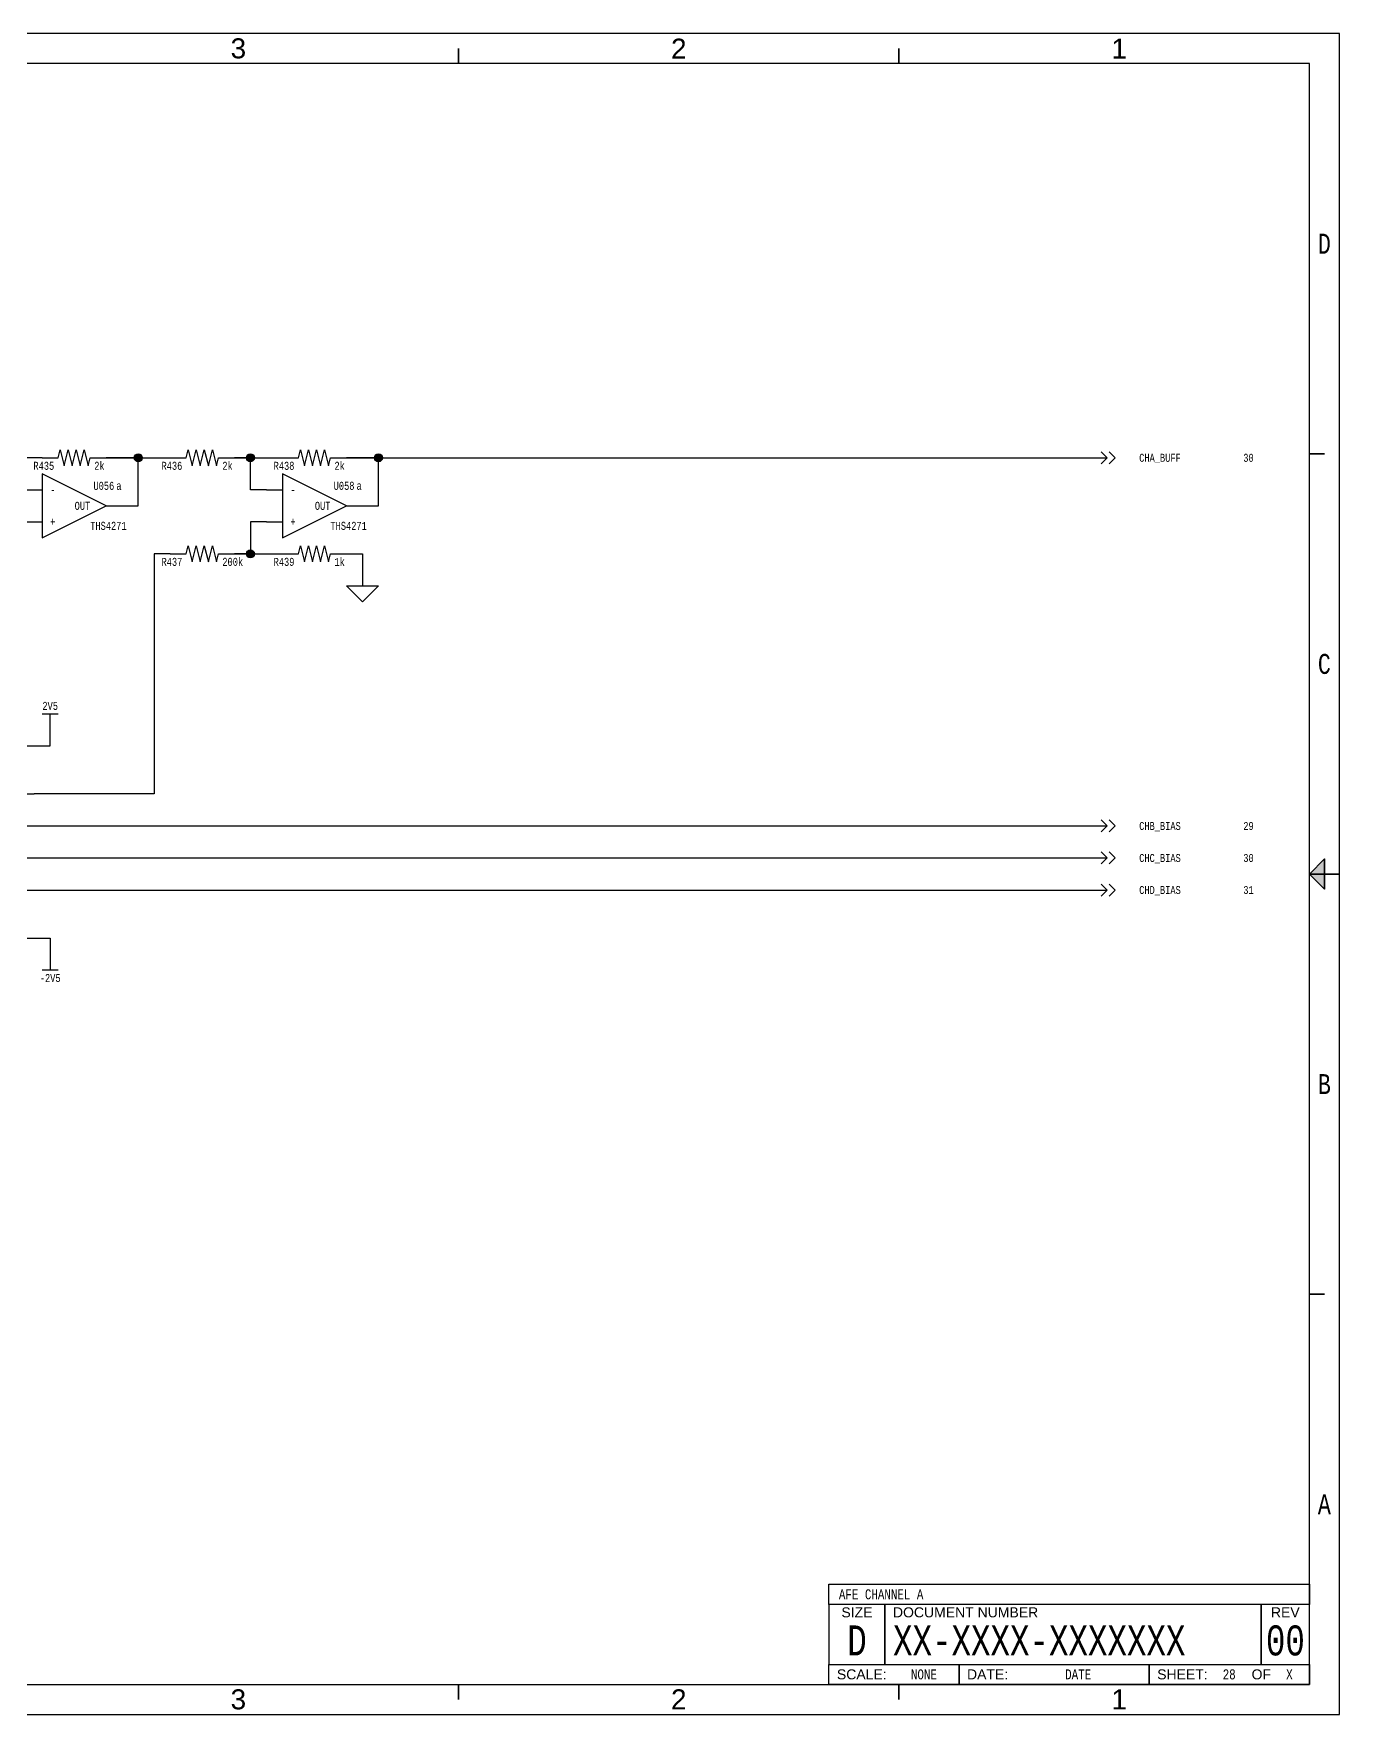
# Paper-space layout '28' of a CAD drawing. Header units: inches. Extents: x 0.2 to 16.8, y 0.2 to 10.8.
# Drawn here: x 8.6 to 16.75, y 0.25 to 10.75 of the extents above; entities that cross this region are included whole.
import ezdxf
from ezdxf.enums import TextEntityAlignment as Align

# ---------------------------------------------------------------- set-up
doc = ezdxf.new("R2010")
doc.units = ezdxf.units.IN
doc.header["$MEASUREMENT"] = 0
for name, color, linetype in [('BORDER', 13, 'Continuous'), ('COMPONENT', 14, 'Continuous'), ('SIGNAL', 84, 'Continuous'), ('TEXT', 252, 'Continuous')]:
    doc.layers.add(name, color=color, linetype=linetype)
doc.styles.add('Monotxt_75', font='monotxt.shx', dxfattribs={"width": 0.75})
doc.styles.get("Standard").update_dxf_attribs({"font": 'arial.ttf'})

# ---------------------------------------------------------------- blocks, each defined once
blk = doc.blocks.new('ANSI B Frame')
at = {"layer": 'BORDER', "lineweight": 35}
h = blk.add_hatch(color=256, dxfattribs=at)
h.dxf.hatch_style = 1
h.paths.add_polyline_path([(16.65625, 5.59375), (16.65625, 5.5), (16.5625, 5.5)])
h.paths.add_polyline_path([(16.5625, 5.5), (16.65625, 5.5), (16.65625, 5.40625)])
at = {"layer": 'BORDER'}
for points in [[(0.25, 0.25), (16.75, 0.25), (16.75, 10.75), (0.25, 10.75)], [(0.4375, 0.4375), (16.5625, 0.4375), (16.5625, 10.5625), (0.4375, 10.5625)], [(13.5625, 1.0625), (16.5625, 1.0625), (16.5625, 0.9375), (13.5625, 0.9375)], [(13.5625, 0.9375), (13.5625, 0.5625), (13.9125, 0.5625), (13.9125, 0.9375), (13.9125, 0.5625), (16.2625, 0.5625), (16.2625, 0.9375), (16.2625, 0.5625), (16.5625, 0.5625), (16.5625, 0.9375)], [(16.5625, 0.4375), (15.5625, 0.4375), (15.5625, 0.5625), (15.5625, 0.4375), (14.375, 0.4375), (14.375, 0.5625), (14.375, 0.4375), (13.5625, 0.4375), (13.5625, 0.5625), (16.5625, 0.5625)]]:
    blk.add_lwpolyline(points, close=True, dxfattribs=at)
at = {"layer": 'BORDER', "lineweight": 35}
for points in [[(11.25, 10.65625), (11.25, 10.5625)], [(14, 10.65625), (14, 10.5625)], [(16.65625, 8.125), (16.5625, 8.125)], [(16.5625, 5.5), (16.75, 5.5)], [(16.65625, 2.875), (16.5625, 2.875)], [(11.25, 0.34375), (11.25, 0.4375)], [(14, 0.34375), (14, 0.4375)]]:
    blk.add_lwpolyline(points, dxfattribs=at)
blk.add_lwpolyline([(16.5625, 5.5), (16.65625, 5.59375), (16.65625, 5.40625)], close=True, dxfattribs=at)
at = {"layer": 'BORDER', "style": 'Monotxt_75', "width": 0.75}
for s, p in [('D', (16.65625, 9.4375)), ('C', (16.65625, 6.8125)), ('B', (16.65625, 4.1875)), ('A', (16.65625, 1.5625))]:
    blk.add_text(s, height=0.125, dxfattribs=at).set_placement(p, align=Align.MIDDLE_CENTER)
at = {"layer": 'BORDER'}
for s, p in [('SIZE', (13.7375, 0.8875)), ('REV', (16.4125, 0.8875)), ('OF', (16.2625, 0.5))]:
    blk.add_text(s, height=0.0625, dxfattribs=at).set_placement(p, align=Align.MIDDLE_CENTER)
for s, p in [('DOCUMENT NUMBER', (13.9625, 0.8875)), ('SCALE:', (13.6125, 0.5)), ('DATE:', (14.425, 0.5)), ('SHEET:', (15.6125, 0.5))]:
    blk.add_text(s, height=0.0625, dxfattribs=at).set_placement(p, align=Align.MIDDLE_LEFT)
at = {"layer": 'BORDER', "flags": 8}
for tag, p in [('ZN6', (1.625, 10.65787)), ('ZN5', (4.375, 10.66009)), ('ZN4', (7.125, 10.65625)), ('ZN3', (9.875, 10.65796)), ('ZN2', (12.625, 10.65574)), ('ZN1', (15.375, 10.65574)), ('ZN6', (1.625, 0.34375)), ('ZN5', (4.375, 0.34375)), ('ZN4', (7.125, 0.34375)), ('ZN3', (9.875, 0.34375)), ('ZN2', (12.625, 0.34375)), ('ZN1', (15.375, 0.34375))]:
    blk.add_attdef(tag, text='', height=0.125, dxfattribs=at).set_placement(p, align=Align.MIDDLE_CENTER)
at = {"layer": 'TEXT', "style": 'Monotxt_75', "width": 0.75, "flags": 8}
for tag, height, p in [('DESRP', 0.0625, (13.625, 1)), ('DWG_NO', 0.1875, (13.9625, 0.7125))]:
    blk.add_attdef(tag, text='', height=height, dxfattribs=at).set_placement(p, align=Align.MIDDLE_LEFT)
for tag, height, p in [('SHTSZ', 0.1875, (13.7375, 0.7125)), ('REV', 0.1875, (16.4125, 0.7125)), ('SCALE', 0.0625, (14.15625, 0.5)), ('REVDATE', 0.0625, (15.11875, 0.5)), ('CURRSHT', 0.0625, (16.0625, 0.5)), ('LASTSHT', 0.0625, (16.4375, 0.5))]:
    blk.add_attdef(tag, text='', height=height, dxfattribs=at).set_placement(p, align=Align.MIDDLE_CENTER)
blk = doc.blocks.new('TO_CONN')
for points in [[(0, 0), (0.075, 0)], [(0.05625, 0.01875), (0.075, 0), (0.05625, -0.01875)], [(0.08125, 0.01875), (0.1, 0), (0.08125, -0.01875)]]:
    blk.add_lwpolyline(points)
blk = doc.blocks.new('DAC7614')
blk.add_lwpolyline([(-0.3, 0.7), (0.3, 0.7), (0.3, -0.7), (-0.3, -0.7)], close=True)
for points in [[(-0.5, 0.6), (-0.3, 0.6)], [(0.3, 0.6), (0.5, 0.6)], [(-0.5, 0.4), (-0.3, 0.4)], [(0.3, 0.3), (0.5, 0.3)], [(-0.5, 0.2), (-0.3, 0.2)], [(-0.5, 0.1), (-0.3, 0.1)], [(0.3, 0.1), (0.5, 0.1)], [(-0.5, -0.1), (-0.3, -0.1)], [(0.3, -0.1), (0.5, -0.1)], [(-0.5, -0.2), (-0.3, -0.2)], [(-0.5, -0.3), (-0.3, -0.3)], [(0.3, -0.3), (0.5, -0.3)], [(-0.5, -0.5), (-0.3, -0.5)], [(-0.5, -0.6), (-0.3, -0.6)], [(0.3, -0.6), (0.5, -0.6)]]:
    blk.add_lwpolyline(points)
at = {"color": 7}
for points in [[(-0.05, 0), (0, 0), (0, 0.05)], [(0, -0.05), (0, 0), (0.05, 0)]]:
    blk.add_lwpolyline(points, dxfattribs=at)
at = {"layer": 'TEXT', "style": 'Monotxt_75', "width": 0.75}
for s, p in [('VDD', (-0.25, 0.6)), ('RSTSEL', (-0.25, 0.4)), ('%%ORST', (-0.25, 0.2)), ('%%OLDACS', (-0.25, 0.1)), ('%%OCS', (-0.25, -0.1)), ('CLK', (-0.25, -0.2)), ('SDI', (-0.25, -0.3)), ('GND', (-0.25, -0.5)), ('VSS', (-0.25, -0.6))]:
    blk.add_text(s, height=0.05, dxfattribs=at).set_placement(p, align=Align.MIDDLE_LEFT)
for s, p in [('VREFH', (0.25, 0.6)), ('VOUTA', (0.25, 0.3)), ('VOUTB', (0.25, 0.1)), ('VOUTC', (0.25, -0.1)), ('VOUTD', (0.25, -0.3)), ('VREFL', (0.25, -0.6))]:
    blk.add_text(s, height=0.05, dxfattribs=at).set_placement(p, align=Align.MIDDLE_RIGHT)
blk.add_text('DAC7614', height=0.05, dxfattribs=at).set_placement((-0.25, -0.725), align=Align.TOP_LEFT)
at = {"layer": 'TEXT', "style": 'Monotxt_75', "width": 0.75, "flags": 8}
for tag, p in [('REFNO', (-0.25, 0.725)), ('VREFH', (0.35, 0.625)), ('DACA', (0.35, 0.325)), ('DACB', (0.35, 0.125)), ('DACC', (0.35, -0.075)), ('DACD', (0.35, -0.275)), ('VREFL', (0.35, -0.575))]:
    blk.add_attdef(tag, p, '', height=0.05, dxfattribs=at)
for tag, p in [('VDD', (-0.35, 0.625)), ('RSTSEL', (-0.35, 0.425)), ('NRST', (-0.35, 0.225)), ('NLDACS', (-0.35, 0.125)), ('NCS', (-0.35, -0.075)), ('SCLK', (-0.35, -0.175)), ('SDI', (-0.35, -0.275)), ('VSS', (-0.35, -0.575)), ('GND', (-0.35, -0.475))]:
    blk.add_attdef(tag, text='', height=0.05, dxfattribs=at).set_placement(p, align=Align.RIGHT)
blk.add_attdef('PNSUFF', text='', height=0.05, dxfattribs=at).set_placement((0.012, -0.725), align=Align.TOP_LEFT)
blk = doc.blocks.new('SUPPLY_BUS')
for points in [[(0, 0), (0.05, 0)], [(0.05, 0.025), (0.05, -0.025)]]:
    blk.add_lwpolyline(points)
blk = doc.blocks.new('RES')
blk.add_lwpolyline([(-0.2, 0), (-0.1, 0), (-0.0875, 0.05), (-0.0625, -0.05), (-0.0375, 0.05), (-0.0125, -0.05), (0.0125, 0.05), (0.0375, -0.05), (0.0625, 0.05), (0.0875, -0.05), (0.1, 0), (0.2, 0)])
at = {"layer": 'TEXT', "style": 'Monotxt_75', "width": 0.75, "flags": 8}
blk.add_attdef('REFID', text='', height=0.05, dxfattribs=at).set_placement((-0.125, -0.025), align=Align.TOP_RIGHT)
blk.add_attdef('VALUE', text='', height=0.05, dxfattribs=at).set_placement((0.125, -0.025), align=Align.TOP_LEFT)
blk = doc.blocks.new('CONNECT')
blk.add_hatch(color=256).paths.add_polyline_path([(0.0125, 0, 1), (-0.0125, 0, 1)])
blk.add_circle((0, 0), 0.0125)
blk = doc.blocks.new('FLOAT_GND')
blk.add_lwpolyline([(0, 0), (0, -0.05)])
blk.add_lwpolyline([(-0.05, -0.05), (0.05, -0.05), (0, -0.1)], close=True)
blk = doc.blocks.new('OPAMP_GEN_FLIP')
blk.add_lwpolyline([(-0.2, 0.2), (-0.2, -0.2), (0.2, 0)], close=True)
for points in [[(-0.3, 0.1), (-0.2, 0.1)], [(0.2, 0), (0.3, 0)], [(-0.3, -0.1), (-0.2, -0.1)]]:
    blk.add_lwpolyline(points)
at = {"layer": 'TEXT', "style": 'Monotxt_75', "width": 0.75}
for s, p in [('-', (-0.15, 0.1)), ('+', (-0.15, -0.1))]:
    blk.add_text(s, height=0.05, dxfattribs=at).set_placement(p, align=Align.MIDDLE_LEFT)
blk.add_text('OUT', height=0.05, dxfattribs=at).set_placement((0.1, 0), align=Align.MIDDLE_RIGHT)
at = {"layer": 'TEXT', "style": 'Monotxt_75', "width": 0.75, "flags": 8}
for tag, p in [('INM', (-0.225, 0.125)), ('REFID', (0.25, 0.1)), ('INP', (-0.225, -0.075))]:
    blk.add_attdef(tag, text='', height=0.05, dxfattribs=at).set_placement(p, align=Align.RIGHT)
for tag, p in [('INST', (0.2625, 0.1)), ('OUT', (0.225, 0.025))]:
    blk.add_attdef(tag, p, '', height=0.05, dxfattribs=at)
blk.add_attdef('MFGPN', text='', height=0.05, dxfattribs=at).set_placement((0.1, -0.1), align=Align.TOP_LEFT)

psp = doc.layouts.new('28')

# ---------------------------------------------------------------- linework, layer by layer
at = {"layer": 'SIGNAL'}
for points in [[(8.65, 8.1), (8.35, 8.1), (8.45, 8.1), (8.45, 7.9), (8.55, 7.9)], [(9.15, 7.8), (9.25, 7.8), (9.25, 8.1), (9.05, 8.1), (9.45, 8.1)], [(10.05, 7.9), (9.95, 7.9), (9.95, 8.1), (9.85, 8.1), (10.15, 8.1)], [(10.65, 7.8), (10.75, 7.8), (10.75, 8.1), (10.55, 8.1), (15.15, 8.1)], [(10.05, 7.7), (9.95, 7.7), (9.95, 7.5), (9.85, 7.5), (10.15, 7.5)], [(9.45, 7.5), (9.35, 7.5), (9.35, 6), (8.6, 6)], [(10.55, 7.5), (10.65, 7.5), (10.65, 7.4)], [(8.6, 6.3), (8.7, 6.3), (8.7, 6.4)], [(8.6, 5.8), (15.15, 5.8)], [(8.6, 5.6), (15.15, 5.6)], [(8.6, 5.4), (15.15, 5.4)], [(8.6, 5.1), (8.7, 5.1), (8.7, 5)]]:
    psp.add_lwpolyline(points, dxfattribs=at)

# ---------------------------------------------------------------- block references
ref = psp.add_blockref('ANSI B Frame', (0, 0))
ref.add_attrib('SHTSZ', 'D', dxfattribs={"layer": 'TEXT', "height": 0.188, "style": 'Monotxt_75', "width": 0.75}).set_placement((13.738, 0.712), align=Align.MIDDLE_CENTER)
ref.add_attrib('DWG_NO', 'XX-XXXX-XXXXXXX', dxfattribs={"layer": 'TEXT', "height": 0.1875, "style": 'Monotxt_75', "width": 0.75}).set_placement((13.963, 0.712), align=Align.MIDDLE_LEFT)
ref.add_attrib('REV', '00', dxfattribs={"layer": 'TEXT', "height": 0.1875, "style": 'Monotxt_75', "width": 0.75}).set_placement((16.413, 0.712), align=Align.MIDDLE_CENTER)
ref.add_attrib('SCALE', 'NONE', dxfattribs={"layer": 'TEXT', "height": 0.0625, "style": 'Monotxt_75', "width": 0.75}).set_placement((14.156, 0.5), align=Align.MIDDLE_CENTER)
ref.add_attrib('REVDATE', 'DATE', dxfattribs={"layer": 'TEXT', "height": 0.0625, "style": 'Monotxt_75', "width": 0.75}).set_placement((15.119, 0.5), align=Align.MIDDLE_CENTER)
ref.add_attrib('CURRSHT', '28', dxfattribs={"layer": 'TEXT', "height": 0.0625, "style": 'Monotxt_75', "width": 0.75}).set_placement((16.062, 0.5), align=Align.MIDDLE_CENTER)
ref.add_attrib('LASTSHT', 'X', dxfattribs={"layer": 'TEXT', "height": 0.0625, "style": 'Monotxt_75', "width": 0.75}).set_placement((16.438, 0.5), align=Align.MIDDLE_CENTER)
ref.add_attrib('DESRP', 'AFE CHANNEL A', dxfattribs={"layer": 'TEXT', "height": 0.0625, "style": 'Monotxt_75', "width": 0.75}).set_placement((13.625, 1), align=Align.MIDDLE_LEFT)
ref.add_attrib('ZN1', '1', dxfattribs={"layer": 'BORDER', "height": 0.125}).set_placement((15.375, 0.344), align=Align.MIDDLE_CENTER)
ref.add_attrib('ZN1', '1', dxfattribs={"layer": 'BORDER', "height": 0.125}).set_placement((15.375, 10.656), align=Align.MIDDLE_CENTER)
ref.add_attrib('ZN2', '2', dxfattribs={"layer": 'BORDER', "height": 0.125}).set_placement((12.625, 0.344), align=Align.MIDDLE_CENTER)
ref.add_attrib('ZN2', '2', dxfattribs={"layer": 'BORDER', "height": 0.125}).set_placement((12.625, 10.656), align=Align.MIDDLE_CENTER)
ref.add_attrib('ZN3', '3', dxfattribs={"layer": 'BORDER', "height": 0.125}).set_placement((9.875, 0.344), align=Align.MIDDLE_CENTER)
ref.add_attrib('ZN3', '3', dxfattribs={"layer": 'BORDER', "height": 0.125}).set_placement((9.875, 10.658), align=Align.MIDDLE_CENTER)
at = {"layer": 'COMPONENT'}
for p, values in [((8.85, 8.1), {'REFID': 'R435', 'VALUE': '2k'}), ((9.65, 8.1), {'REFID': 'R436', 'VALUE': '2k'}), ((10.35, 8.1), {'REFID': 'R438', 'VALUE': '2k'}), ((9.65, 7.5), {'REFID': 'R437', 'VALUE': '200k'}), ((10.35, 7.5), {'REFID': 'R439', 'VALUE': '1k'})]:
    psp.add_blockref('RES', p, dxfattribs=at).add_auto_attribs(values)
at = {"layer": 'COMPONENT', "xscale": 2, "yscale": 2, "zscale": 2}
for name, p in [('TO_CONN', (15.15, 8.1)), ('FLOAT_GND', (10.65, 7.4)), ('TO_CONN', (15.15, 5.8)), ('TO_CONN', (15.15, 5.6)), ('TO_CONN', (15.15, 5.4))]:
    psp.add_blockref(name, p, dxfattribs=at)
at = {"layer": 'COMPONENT'}
ref = psp.add_blockref('OPAMP_GEN_FLIP', (8.85, 7.8), dxfattribs=at)
ref.add_attrib('REFID', 'U056', dxfattribs={"layer": 'TEXT', "height": 0.05, "style": 'Monotxt_75', "width": 0.75}).set_placement((9.1, 7.9), align=Align.RIGHT)
ref.add_attrib('INST', 'a', (9.113, 7.9), dxfattribs={"layer": 'TEXT', "height": 0.05, "style": 'Monotxt_75', "width": 0.75})
ref.add_attrib('MFGPN', 'THS4271', dxfattribs={"layer": 'TEXT', "height": 0.05, "style": 'Monotxt_75', "width": 0.75}).set_placement((8.95, 7.7), align=Align.TOP_LEFT)
ref = psp.add_blockref('OPAMP_GEN_FLIP', (10.35, 7.8), dxfattribs=at)
ref.add_attrib('REFID', 'U058', dxfattribs={"layer": 'TEXT', "height": 0.05, "style": 'Monotxt_75', "width": 0.75}).set_placement((10.6, 7.9), align=Align.RIGHT)
ref.add_attrib('INST', 'a', (10.613, 7.9), dxfattribs={"layer": 'TEXT', "height": 0.05, "style": 'Monotxt_75', "width": 0.75})
ref.add_attrib('MFGPN', 'THS4271', dxfattribs={"layer": 'TEXT', "height": 0.05, "style": 'Monotxt_75', "width": 0.75}).set_placement((10.45, 7.7), align=Align.TOP_LEFT)
ref = psp.add_blockref('DAC7614', (8.1, 5.7), dxfattribs=at)
ref.add_attrib('REFNO', 'U057', (7.85, 6.425), dxfattribs={"layer": 'TEXT', "height": 0.05, "style": 'Monotxt_75', "width": 0.75})
at = {"layer": 'COMPONENT', "xscale": 2, "yscale": 2, "zscale": 2}
for p, rotation in [((8.7, 6.4), 90), ((8.7, 5), 270)]:
    psp.add_blockref('SUPPLY_BUS', p, dxfattribs=dict(at, rotation=rotation))
at = {"layer": 'SIGNAL', "xscale": 2, "yscale": 2, "zscale": 2}
for p in [(9.25, 8.1), (9.95, 8.1), (10.75, 8.1), (9.95, 7.5)]:
    psp.add_blockref('CONNECT', p, dxfattribs=at)

# ---------------------------------------------------------------- texts
at = {"layer": 'TEXT', "style": 'Monotxt_75', "width": 0.75}
for s, p in [('CHA_BUFF', (15.5, 8.1)), ('30', (16.15, 8.1)), ('CHB_BIAS', (15.5, 5.8)), ('29', (16.15, 5.8)), ('CHC_BIAS', (15.5, 5.6)), ('30', (16.15, 5.6)), ('CHD_BIAS', (15.5, 5.4)), ('31', (16.15, 5.4))]:
    psp.add_text(s, height=0.05, dxfattribs=at).set_placement(p, align=Align.MIDDLE_LEFT)
psp.add_text('2V5', height=0.05, dxfattribs=at).set_placement((8.7, 6.525), align=Align.CENTER)
psp.add_text('-2V5', height=0.05, dxfattribs=at).set_placement((8.7, 4.875), align=Align.TOP_CENTER)

doc.saveas('drawing.dxf')
